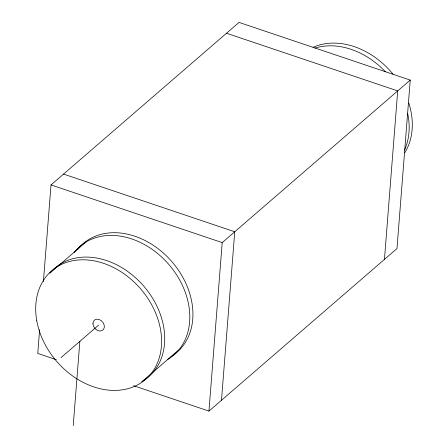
<?xml version="1.0" encoding="UTF-8"?>
<svg xmlns="http://www.w3.org/2000/svg" width="448" height="448" viewBox="0 0 448 448"><rect width="100%" height="100%" fill="white"/><g stroke="black" fill="none" stroke-linecap="round" stroke-linejoin="round"><path stroke-width="0.67" d="M39.626 329.75L37.761 353.422L56.269 359.654M43.406 281.708L51.022 184.923L239.047 22.4L410.239 80.08L396.978 248.573L208.953 411.102L133.605 385.711M73.22 425.6L79.85 341.354M208.953 411.102L222.214 242.603L410.239 80.08M221.491 400.266L234.752 231.767L63.554 174.093M384.446 259.409L397.706 90.916L226.509 33.236M85.904 242.082L49.857 273.185A71.775 55.462 49.2 0 1 144.402 286.894A71.775 55.462 49.2 0 1 141.59 381.696M61.046 357.605L98.65 325.102M142.733 381.03L178.786 349.927M51.022 184.923L222.214 242.603M74.099 252.543A71.775 55.462 49.2 0 1 168.37 263.939A71.775 55.462 49.2 0 1 167.804 359.363M315.073 48.087A71.775 55.462 49.2 0 1 385.241 71.602M407.73 113.59A71.775 55.462 49.2 0 1 404.533 150.052M313.124 47.298A71.775 55.462 49.2 0 1 392.991 74.133M408.794 102.978A71.775 55.462 49.2 0 1 404.785 152.74M77.235 249.833A71.775 55.462 49.2 0 1 171.5 261.234A71.775 55.462 49.2 0 1 170.934 356.653M36.758 320.662A71.775 55.462 49.2 0 0 139.597 383.74A71.775 55.462 49.2 0 0 119.594 270.894A71.775 55.462 49.2 0 0 36.758 320.662M92.926 323.775A6.524 5.04 49.2 0 0 101.646 330.775A6.524 5.04 49.2 0 0 101.377 320.751A6.524 5.04 49.2 0 0 92.926 323.775"/></g></svg>
